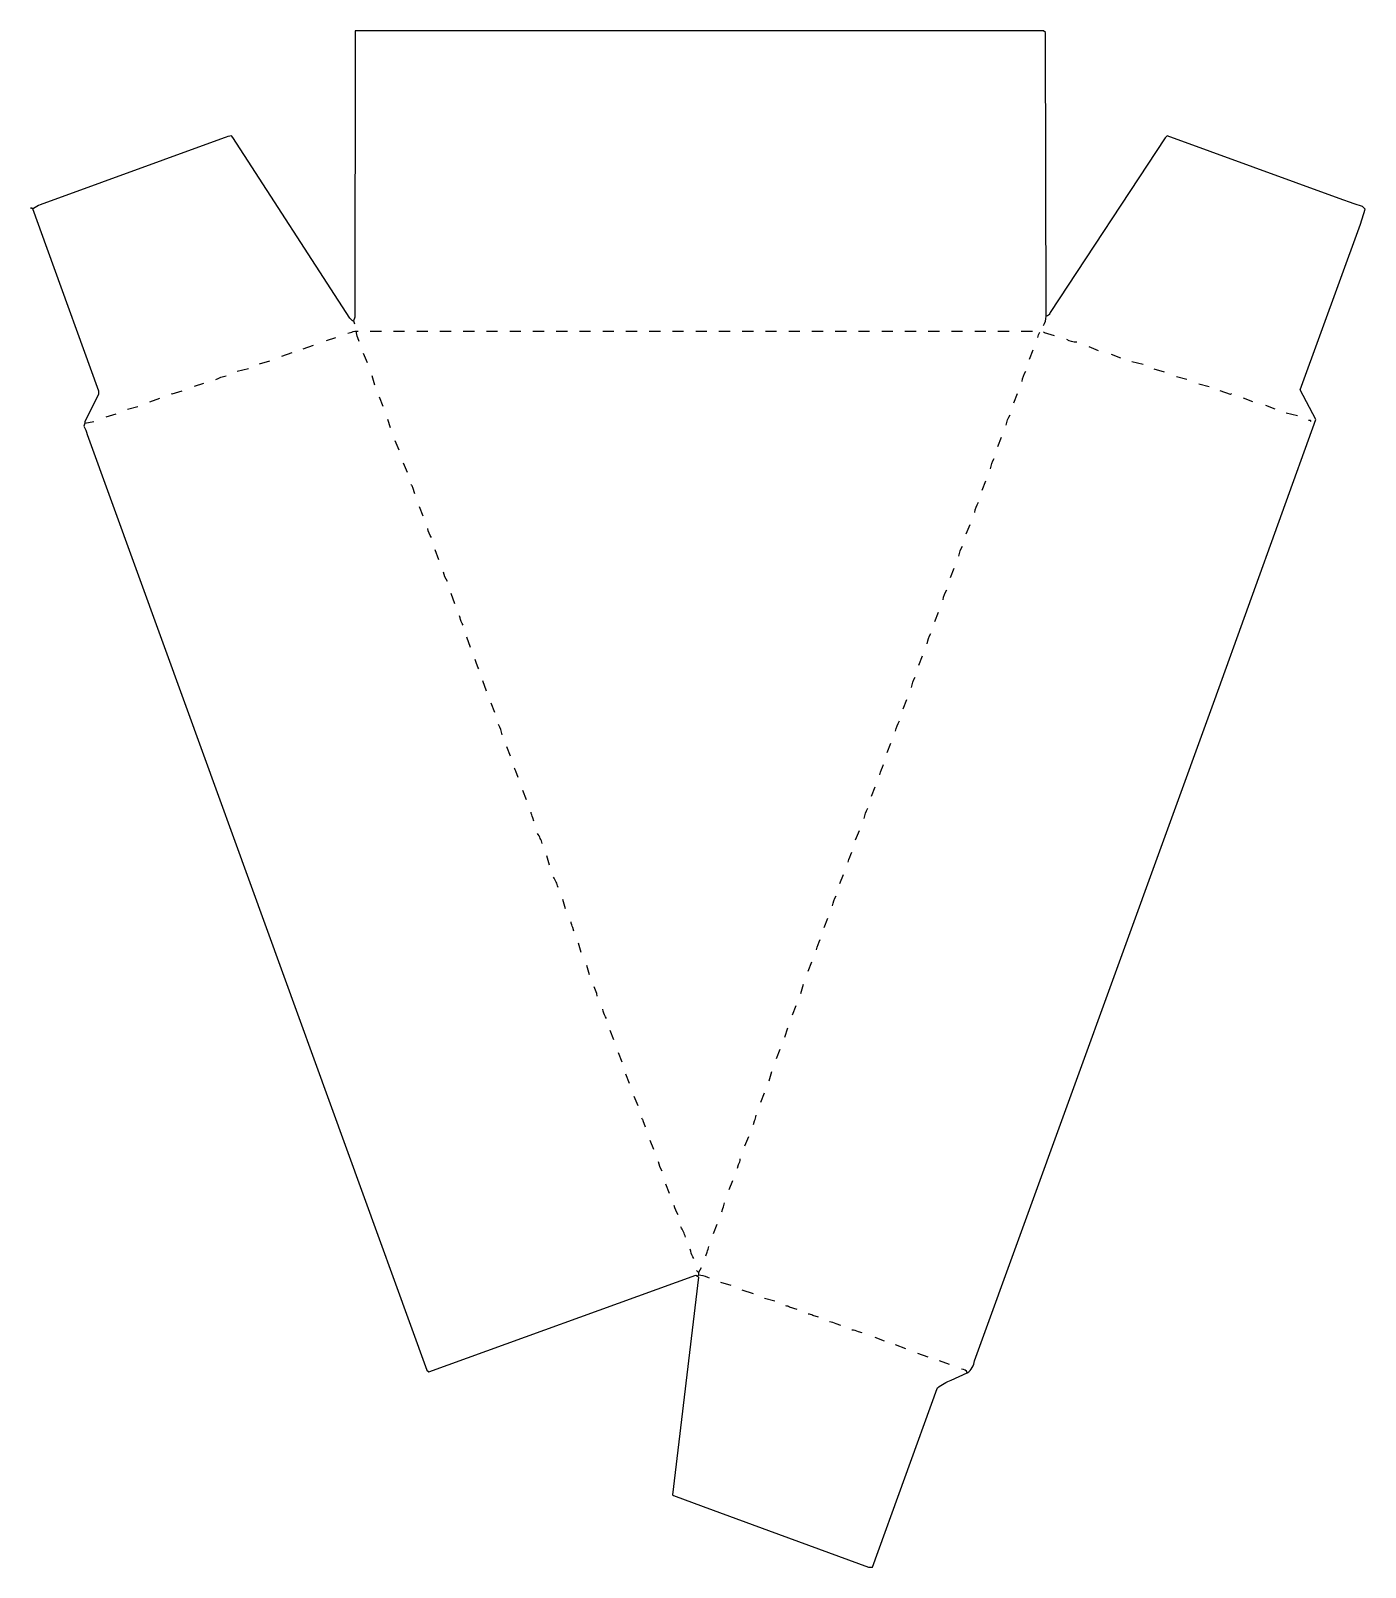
# Model space of a CAD drawing. Extents: x 73 to 1508, y 87 to 1739.
import ezdxf

# ---------------------------------------------------------------- set-up
doc = ezdxf.new("R2010")
doc.units = 0
doc.layers.get('0').update_dxf_attribs({"linetype": 'CONTINUOUS'})

msp = doc.modelspace()

# ---------------------------------------------------------------- linework, layer by layer
at = {"color": 250, "linetype": 'CONTINUOUS'}
for points in [[(1162, 1422, 0.109251), (1165, 1432), (1164, 1737), (1162, 1739), (422, 1739), (421.5, 1431), (420, 1427), (421, 1424)], [(420, 1427), (419, 1427), (416, 1430), (290.2, 1624.2), (289, 1626, 0.090301), (281.1, 1623.7), (83.1, 1551.7, 0.070245), (76, 1548), (74, 1548), (73, 1549)], [(794, 409), (791, 404), (791, 401), (790, 400), (791, 399), (763, 165), (764, 164), (796.1, 152.2), (876.9, 122.7), (974, 87), (978, 87), (1047.8, 279.1), (1048.2, 279.9, -0.083258), (1062.9, 288.2), (1080, 296, 0.224989), (1087.8, 309.1), (1346.2, 1019.9), (1455, 1321), (1438, 1353), (1502.7, 1531.1), (1508, 1547), (1505, 1550), (1495.9, 1552.8), (1479.9, 1558.7), (1295, 1626), (1293, 1624), (1169.2, 1435.9), (1168.8, 1435.1, -0.215057), (1165, 1432)], [(75, 1548), (90.2, 1505.1), (146, 1352), (146, 1348), (131.3, 1318.9), (131, 1317), (130, 1314, -0.076612), (133.7, 1304.9), (239.8, 1012.9), (499, 299), (501, 297), (788, 401), (790, 400)], [(414, 1414), (418.1, 1414.8, -0.162451), (425, 1416)], [(426, 1405), (424.8, 1408.9, -0.095104), (423, 1416)], [(1156, 1409, -0.120666), (1158, 1415)], [(1198, 1404, -0.138732), (1187, 1407)], [(1139, 1362, -0.096994), (1143, 1373)], [(272, 1364, -0.064772), (283, 1368)], [(1122, 1315, -0.096994), (1126, 1326)], [(1105, 1268, -0.096994), (1109, 1279)], [(486, 1241), (483.7, 1247.9, 0.089945), (482, 1251)], [(1088, 1221, -0.096994), (1092, 1232)], [(504, 1194, -0.126966), (500, 1204)], [(1071, 1174, -0.096994), (1075, 1185)], [(521, 1147, -0.114006), (517, 1157)], [(1054, 1127, -0.096994), (1058, 1138)], [(538, 1100, -0.084978), (534.7, 1107.9), (534, 1110)], [(1037, 1080, -0.096994), (1041, 1091)], [(555, 1053, -0.084978), (551.7, 1060.9), (551, 1063)], [(1020, 1033, -0.064772), (1024, 1044)], [(580, 982, 0.064772), (576, 993)], [(1003, 986, -0.064772), (1007, 997)], [(597, 936), (594.7, 942.9, 0.089945), (593, 946)], [(986, 939, -0.064772), (990, 950)], [(614, 889), (612.8, 892.9, -0.0734), (611, 899)], [(969, 892, -0.064772), (973, 903)], [(623, 865, 0.075012), (618, 876)], [(952, 845, -0.064772), (956, 856)], [(640, 818, 0.092618), (635, 829)], [(935, 798, -0.064772), (939, 809)], [(657, 771), (655.8, 774.9, -0.0734), (654, 781)], [(918, 751, -0.064772), (922, 762)], [(692, 677, -0.084978), (688.7, 684.9), (688, 687)], [(734, 560), (731.7, 566.9, 0.089945), (730, 570)], [(850, 563), (851.2, 566.9, 0.0734), (853, 573)], [(752, 513, -0.114006), (748, 523)], [(833, 516), (834.2, 519.9, 0.0734), (836, 526)], [(769, 466, -0.081845), (765, 476)], [(816, 469), (817.2, 472.9, 0.0734), (819, 479)], [(777, 442, 0.092618), (772, 453)], [(799, 422), (800.2, 425.9, 0.0734), (802, 432)], [(786, 419, -0.084978), (782.7, 426.9), (782, 429)], [(803, 398), (800.9, 398.7, 0.069968), (791, 401)], [(1080, 296, 0.326785), (1074, 300)]]:
    msp.add_lwpolyline(points, format="xyb", dxfattribs=at)
for points in [[(391, 1406), (401, 1409)], [(438, 1416), (450, 1416)], [(463, 1416), (475, 1416)], [(488, 1416), (500, 1416)], [(513, 1416), (525, 1416)], [(538, 1416), (550, 1416)], [(563, 1416), (575, 1416)], [(588, 1416), (600, 1416)], [(613, 1416), (625, 1416)], [(638, 1416), (650, 1416)], [(663, 1416), (675, 1416)], [(688, 1416), (700, 1416)], [(713, 1416), (725, 1416)], [(738, 1416), (750, 1416)], [(763, 1416), (775, 1416)], [(788, 1416), (800, 1416)], [(813, 1416), (825, 1416)], [(838, 1416), (850, 1416)], [(863, 1416), (875, 1416)], [(888, 1416), (900, 1416)], [(913, 1416), (925, 1416)], [(938, 1416), (950, 1416)], [(963, 1416), (975, 1416)], [(988, 1416), (1000, 1416)], [(1013, 1416), (1025, 1416)], [(1038, 1416), (1050, 1416)], [(1063, 1416), (1075, 1416)], [(1088, 1416), (1100, 1416)], [(1113, 1416), (1125, 1416)], [(1138, 1416), (1150, 1416)], [(343, 1389), (354, 1393)], [(366, 1397), (377, 1401)], [(435, 1382), (431, 1392)], [(1147, 1386), (1151, 1396)], [(1221, 1395), (1211, 1399)], [(1245, 1387), (1235, 1391)], [(295, 1373), (307, 1376)], [(319, 1381), (330, 1384)], [(1269, 1380), (1257, 1383)], [(1292, 1372), (1281, 1375)], [(249, 1357), (259, 1360)], [(443, 1358), (440, 1368)], [(1316, 1364), (1305, 1367)], [(201, 1340), (212, 1344)], [(224, 1349), (225, 1348.5), (236, 1352)], [(452, 1335), (448, 1345)], [(1130, 1339), (1134, 1349)], [(1387, 1340), (1377, 1344)], [(154, 1324), (165, 1327)], [(177, 1332), (188, 1335)], [(1411, 1332), (1401, 1336)], [(1435, 1325), (1423, 1328)], [(131, 1317), (141, 1319)], [(460, 1312), (457, 1321)], [(1450, 1319), (1449, 1320), (1447, 1320)], [(469, 1288), (465, 1298)], [(1113, 1292), (1117, 1302)], [(478, 1264), (474, 1274)], [(1096, 1245), (1100, 1255)], [(495, 1217), (491, 1227)], [(1079, 1198), (1083, 1208)], [(512, 1170), (508, 1181)], [(1062, 1151), (1066, 1161)], [(529, 1123), (525, 1134)], [(1045, 1104), (1049, 1114)], [(546, 1076), (542, 1087)], [(1028, 1057), (1032, 1067)], [(563, 1029), (559, 1040)], [(572, 1006), (568, 1016)], [(1011, 1010), (1015, 1020)], [(589, 959), (585, 969)], [(994, 963), (998, 973)], [(977, 916), (981, 926)], [(606, 912), (602, 922)], [(960, 869), (964, 879)], [(631, 842), (628, 852)], [(943, 822), (947, 832)], [(648, 795), (645, 805)], [(926, 775), (930, 785)], [(665, 748), (662, 758)], [(674, 724), (671, 734)], [(909, 728), (913, 738)], [(682, 701), (681.6, 703.9), (679, 711)], [(901, 704), (904, 714)], [(892, 681), (896, 691)], [(700, 654), (696, 664)], [(884, 657), (887, 667)], [(709, 630), (705, 640)], [(875, 634), (879, 644)], [(717, 607), (713, 617)], [(867, 610), (870, 620)], [(858, 587), (862, 597)], [(726, 583), (722, 593)], [(743, 536), (739, 546)], [(841, 540), (845, 550)], [(760, 489), (756, 499)], [(824, 493), (828, 503)], [(807, 446), (811, 456)], [(826, 390), (815, 393)], [(850, 381), (838, 385)], [(991, 330), (981, 334)], [(1014, 322), (1003, 326)], [(1038, 313), (1027, 317)]]:
    msp.add_lwpolyline(points, dxfattribs=at)
at = {"color": 37, "linetype": 'CONTINUOUS'}
for points in [[(1174, 1411), (1163.1, 1414.3), (1162, 1415)], [(1364, 1349), (1363, 1348), (1352, 1352)]]:
    msp.add_lwpolyline(points, dxfattribs=at)
at = {"color": 27, "linetype": 'CONTINUOUS'}
for points in [[(1340, 1356), (1329, 1359)], [(873, 373), (862, 376)]]:
    msp.add_lwpolyline(points, dxfattribs=at)
at = {"color": 251, "linetype": 'CONTINUOUS'}
msp.add_lwpolyline([(791, 404), (789, 406)], dxfattribs=at)
at = {"color": 27, "linetype": 'CONTINUOUS'}
for points in [[(897, 364), (888.9, 366.8, 0.113888), (885, 368)], [(944, 347), (938.9, 348.8, 0.082276), (932, 351)]]:
    msp.add_lwpolyline(points, format="xyb", dxfattribs=at)
at = {"color": 247, "linetype": 'CONTINUOUS'}
for points in [[(920, 356), (913.9, 357.8, 0.138157), (909, 359)], [(967, 339), (963.1, 340.2, 0.095104), (956, 342)]]:
    msp.add_lwpolyline(points, format="xyb", dxfattribs=at)
msp.add_lwpolyline([(1061, 305), (1050, 309)], dxfattribs=at)

doc.saveas('drawing.dxf')
